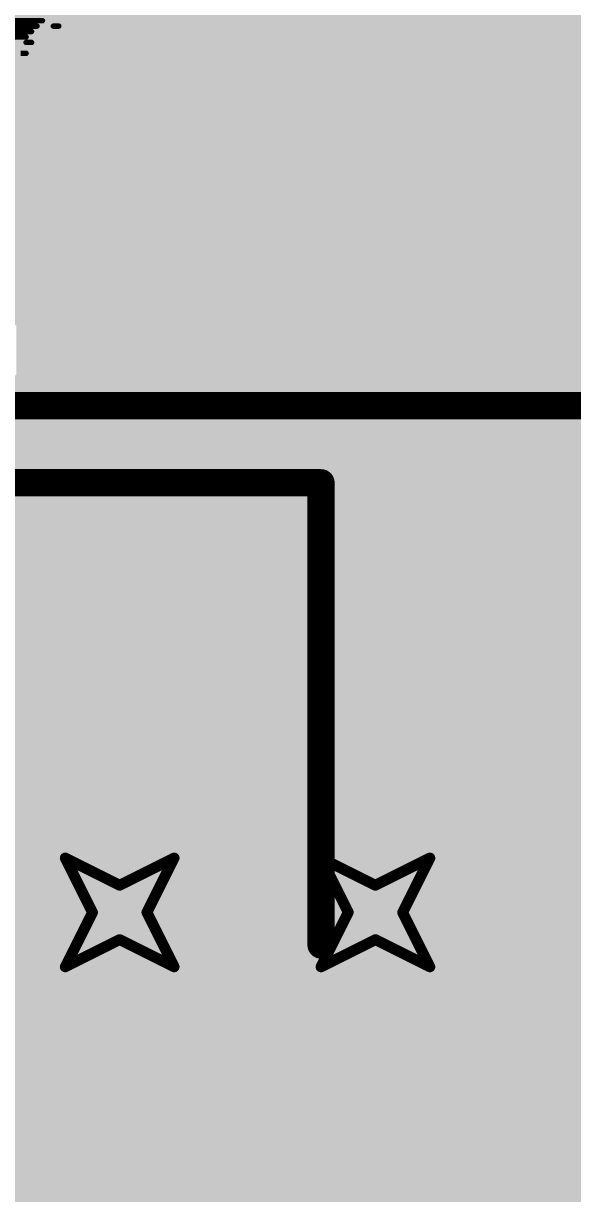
# Model space of a CAD drawing. Header units: inches. Extents: x -2 to 343, y -53 to 63.
# Drawn here: x 37.45 to 40.01, y -35.81 to -30.34 of the extents above; entities that cross this region are included whole.
import ezdxf

# ---------------------------------------------------------------- set-up
doc = ezdxf.new("R2010")
doc.units = ezdxf.units.IN
for name, color, linetype in [('Board Outline', 216, 'Continuous'), ('Bottom Layer', 5, 'Continuous'), ('Bottom Overlay', 54, 'Continuous'), ('Drill Drawing', 1, 'Continuous'), ('Top Layer', 1, 'Continuous'), ('Top Overlay', 2, 'Continuous'), ('Top Paste', 8, 'Continuous'), ('Top Solder', 216, 'Continuous'), ('Via Holes', 16, 'Continuous')]:
    doc.layers.add(name, color=color, linetype=linetype)
doc.styles.add('Arial', font='', dxfattribs={"height": 0.2})
doc.styles.get('Arial').set_extended_font_data('Arial')

# ---------------------------------------------------------------- blocks, each defined once
blk = doc.blocks.new('YSLF1045_4R7M_7')
at = {"layer": 'Top Overlay'}
blk.add_lwpolyline([(5.05, 4.8976, 0.127, 0.127, 0), (-5.05, 4.8976, 0.127, 0.127, 0)], format="xyseb", dxfattribs=at)
blk = doc.blocks.new('RVT1C471M0607_74')
at = {"layer": 'Top Layer'}
blk.add_hatch(color=1, dxfattribs=at).paths.add_polyline_path([(1.056, 1.0794), (4.556, 1.0794), (4.556, -0.5206), (1.056, -0.5206)])
at = {"layer": 'Top Paste'}
blk.add_hatch(color=8, dxfattribs=at).paths.add_polyline_path([(1.056, 1.0794), (4.556, 1.0794), (4.556, -0.5206), (1.056, -0.5206)])
at = {"layer": 'Top Solder'}
blk.add_hatch(color=216, dxfattribs=at).paths.add_polyline_path([(0.9544, 1.181), (4.6576, 1.181), (4.6576, -0.6222), (0.9544, -0.6222)])
at = {"layer": 'Top Overlay'}
for points in [[(-1.8288, 3.6068, 0.127, 0.127, 0), (3.3274, 3.6068, 0.127, 0.127, 0)], [(3.3274, 1.4478, 0.127, 0.127, 0), (3.3274, 3.6068, 0.127, 0.127, 0)]]:
    blk.add_lwpolyline(points, format="xyseb", dxfattribs=at)
for points in [[(3.2957, 3.6068, 0.0635, 0.0635, 1), (3.3592, 3.6068, 0.0635, 0.0635, 1)], [(3.2957, 3.6068, 0.0635, 0.0635, 1), (3.3592, 3.6068, 0.0635, 0.0635, 1)], [(3.2957, 1.4478, 0.0635, 0.0635, 1), (3.3592, 1.4478, 0.0635, 0.0635, 1)]]:
    blk.add_lwpolyline(points, format="xyseb", close=True, dxfattribs=at)

msp = doc.modelspace()

# ---------------------------------------------------------------- hatches: boundary and pattern name
at = {"layer": 'Bottom Layer'}
msp.add_hatch(color=5, dxfattribs=at).paths.add_polyline_path([(49.7332, -28.3718), (48.133, -28.3718), (45.6225, -30.8823), (45.5933, -30.8745), (45.1904, -30.8214), (44.784, -30.8214), (44.3811, -30.8745), (43.9886, -30.9797), (43.6132, -31.1352), (43.2612, -31.3383), (42.9388, -31.5857), (42.6515, -31.8731), (42.4041, -32.1955), (42.2009, -32.5474), (42.0454, -32.9228), (41.9402, -33.3154), (41.8872, -33.7182), (41.8872, -34.1246), (41.9402, -34.5275), (41.9481, -34.5567), (41.9481, -37.8206), (37.4142, -37.8206), (37.4142, -29.464), (43.3324, -23.5458), (43.3324, -19.3876), (34.0252, -19.3876), (34.0087, -19.3629), (34.0087, -17.7184), (33.9961, -17.6881), (33.9961, -17.566), (33.8741, -17.566), (33.8437, -17.5535), (32.9504, -17.5535), (32.9293, -17.5394), (32.9293, -16.2706), (31.4053, -16.2706), (31.4053, -17.4644), (31.4053, -18.7598), (32.7854, -18.7598), (32.7854, -19.3629), (32.7689, -19.3876), (28.7637, -19.3876), (28.7637, -17.7184), (30.2514, -17.7184), (30.2514, -11.684), (49.7332, -11.684)])
h = msp.add_hatch(color=5, dxfattribs=at)
edge = h.paths.add_edge_path()
edge.add_arc((37.8968, -34.4932), 0.3, 0, 360)
h = msp.add_hatch(color=5, dxfattribs=at)
edge = h.paths.add_edge_path()
edge.add_arc((39.0906, -34.4932), 0.3, 0, 360)
at = {"layer": 'Top Layer'}
h = msp.add_hatch(color=1, dxfattribs=at)
h.paths.add_polyline_path([(51.5725, -27.8554), (50.1473, -27.8554), (50.1473, -29.206), (51.5725, -29.206), (51.5747, -29.3829), (51.5747, -34.9885), (48.3616, -38.2016), (34.8234, -38.2016), (34.8234, -34.5715), (39.3214, -30.0735), (42.7952, -30.0735), (42.9118, -30.0251), (42.9145, -30.0225), (42.9628, -29.9058), (42.9628, -28.7655), (42.9502, -28.7352), (42.9502, -28.6131), (43.0693, -28.494), (43.0693, -27.254), (45.4634, -27.254), (45.4937, -27.2414), (45.6158, -27.2414), (45.6158, -27.1193), (45.6284, -27.089), (45.6284, -24.61), (45.58, -24.4934), (43.1696, -22.083), (43.053, -22.0346), (40.8318, -22.0346), (40.7496, -21.8568), (40.8106, -21.7851), (51.5725, -21.7851)])
h.paths.add_polyline_path([(45.1904, -30.8214), (44.784, -30.8214), (44.3811, -30.8745), (43.9886, -30.9797), (43.6132, -31.1352), (43.2612, -31.3383), (42.9388, -31.5857), (42.6515, -31.8731), (42.4041, -32.1955), (42.2009, -32.5474), (42.0454, -32.9228), (41.9402, -33.3154), (41.8872, -33.7182), (41.8872, -34.1246), (41.9402, -34.5275), (42.0454, -34.92), (42.2009, -35.2955), (42.4041, -35.6474), (42.6515, -35.9698), (42.9388, -36.2571), (43.2612, -36.5045), (43.6132, -36.7077), (43.9886, -36.8632), (44.3811, -36.9684), (44.784, -37.0214), (45.1904, -37.0214), (45.5933, -36.9684), (45.9858, -36.8632), (46.3612, -36.7077), (46.7132, -36.5045), (47.0356, -36.2571), (47.3229, -35.9698), (47.5703, -35.6474), (47.7735, -35.2955), (47.929, -34.92), (48.0342, -34.5275), (48.0872, -34.1246), (48.0872, -33.7182), (48.0342, -33.3154), (47.929, -32.9228), (47.7735, -32.5474), (47.5703, -32.1955), (47.3229, -31.8731), (47.0356, -31.5857), (46.7132, -31.3383), (46.3612, -31.1352), (45.9858, -30.9797), (45.5933, -30.8745)], flags=0)
msp.add_hatch(color=1, dxfattribs=at).paths.add_polyline_path([(40.3774, -28.4083), (40.7346, -28.7655), (42.7978, -28.7655), (42.7978, -29.9058), (42.7952, -29.9085), (39.2531, -29.9085), (34.4652, -34.6964), (34.4652, -36.83), (28.681, -36.83), (28.681, -34.6964), (30.2768, -34.6964), (33.655, -31.3182), (33.655, -26.2382), (34.2644, -25.6288), (40.3774, -25.6288)])
h = msp.add_hatch(color=1, dxfattribs=at)
edge = h.paths.add_edge_path()
edge.add_arc((37.8968, -34.4932), 0.3, 0, 360)
h = msp.add_hatch(color=1, dxfattribs=at)
edge = h.paths.add_edge_path()
edge.add_arc((39.0906, -34.4932), 0.3, 0, 360)
at = {"layer": 'Via Holes'}
h = msp.add_hatch(color=7, dxfattribs=at)
edge = h.paths.add_edge_path()
edge.add_arc((37.8968, -34.4932), 0.15, 0, 360)
h = msp.add_hatch(color=7, dxfattribs=at)
edge = h.paths.add_edge_path()
edge.add_arc((39.0906, -34.4932), 0.15, 0, 360)

# ---------------------------------------------------------------- linework, layer by layer
at = {"layer": 'Board Outline'}
msp.add_lwpolyline([(49.772, 6.3476, 0.254, 0.254, -0.6504), (32.1175, -53.0547, 0.254, 0.254, 0)], format="xyseb", dxfattribs=at)
at = {"layer": 'Bottom Overlay'}
for points in [[(36.7235, -30.3288, 0.0254, 0.0254, 0), (37.5363, -30.3288, 0.0254, 0.0254, 0)], [(36.6727, -30.3796, 0.0254, 0.0254, 0), (37.4855, -30.3796, 0.0254, 0.0254, 0)], [(36.6981, -30.3542, 0.0254, 0.0254, 0), (37.5109, -30.3542, 0.0254, 0.0254, 0)], [(37.5871, -30.3542, 0.0254, 0.0254, 0), (37.6125, -30.3542, 0.0254, 0.0254, 0)], [(36.6219, -30.405, 0.0254, 0.0254, 0), (37.4601, -30.405, 0.0254, 0.0254, 0)], [(37.4601, -30.4304, 0.0254, 0.0254, 0), (37.4855, -30.4304, 0.0254, 0.0254, 0)], [(37.4347, -30.4812, 0.0254, 0.0254, 0), (37.4601, -30.4812, 0.0254, 0.0254, 0)]]:
    msp.add_lwpolyline(points, format="xyseb", dxfattribs=at)
for points in [[(37.53, -30.3288, 0.0127, 0.0127, 1), (37.5427, -30.3288, 0.0127, 0.0127, 1)], [(37.4792, -30.3796, 0.0127, 0.0127, 1), (37.4919, -30.3796, 0.0127, 0.0127, 1)], [(37.5046, -30.3542, 0.0127, 0.0127, 1), (37.5173, -30.3542, 0.0127, 0.0127, 1)], [(37.5808, -30.3542, 0.0127, 0.0127, 1), (37.5935, -30.3542, 0.0127, 0.0127, 1)], [(37.6062, -30.3542, 0.0127, 0.0127, 1), (37.6189, -30.3542, 0.0127, 0.0127, 1)], [(37.4538, -30.405, 0.0127, 0.0127, 1), (37.4665, -30.405, 0.0127, 0.0127, 1)], [(37.4538, -30.4304, 0.0127, 0.0127, 1), (37.4665, -30.4304, 0.0127, 0.0127, 1)], [(37.4792, -30.4304, 0.0127, 0.0127, 1), (37.4919, -30.4304, 0.0127, 0.0127, 1)], [(37.4538, -30.4812, 0.0127, 0.0127, 1), (37.4665, -30.4812, 0.0127, 0.0127, 1)]]:
    msp.add_lwpolyline(points, format="xyseb", close=True, dxfattribs=at)
at = {"layer": 'Drill Drawing'}
for points in [[(37.6428, -34.2392, 0.0508, 0.0508, 0), (37.8968, -34.3662, 0.0508, 0.0508, 0)], [(37.6428, -34.2392, 0.0508, 0.0508, 0), (37.7698, -34.4932, 0.0508, 0.0508, 0)], [(37.8968, -34.3662, 0.0508, 0.0508, 0), (38.1508, -34.2392, 0.0508, 0.0508, 0)], [(38.0238, -34.4932, 0.0508, 0.0508, 0), (38.1508, -34.2392, 0.0508, 0.0508, 0)], [(38.8366, -34.2392, 0.0508, 0.0508, 0), (39.0906, -34.3662, 0.0508, 0.0508, 0)], [(38.8366, -34.2392, 0.0508, 0.0508, 0), (38.9636, -34.4932, 0.0508, 0.0508, 0)], [(39.0906, -34.3662, 0.0508, 0.0508, 0), (39.3446, -34.2392, 0.0508, 0.0508, 0)], [(39.2176, -34.4932, 0.0508, 0.0508, 0), (39.3446, -34.2392, 0.0508, 0.0508, 0)], [(37.6428, -34.7472, 0.0508, 0.0508, 0), (37.7698, -34.4932, 0.0508, 0.0508, 0)], [(38.0238, -34.4932, 0.0508, 0.0508, 0), (38.1508, -34.7472, 0.0508, 0.0508, 0)], [(38.8366, -34.7472, 0.0508, 0.0508, 0), (38.9636, -34.4932, 0.0508, 0.0508, 0)], [(39.2176, -34.4932, 0.0508, 0.0508, 0), (39.3446, -34.7472, 0.0508, 0.0508, 0)], [(37.6428, -34.7472, 0.0508, 0.0508, 0), (37.8968, -34.6202, 0.0508, 0.0508, 0)], [(37.8968, -34.6202, 0.0508, 0.0508, 0), (38.1508, -34.7472, 0.0508, 0.0508, 0)], [(38.8366, -34.7472, 0.0508, 0.0508, 0), (39.0906, -34.6202, 0.0508, 0.0508, 0)], [(39.0906, -34.6202, 0.0508, 0.0508, 0), (39.3446, -34.7472, 0.0508, 0.0508, 0)]]:
    msp.add_lwpolyline(points, format="xyseb", dxfattribs=at)
for points in [[(37.6301, -34.2392, 0.0254, 0.0254, 1), (37.6555, -34.2392, 0.0254, 0.0254, 1)], [(37.6301, -34.2392, 0.0254, 0.0254, 1), (37.6555, -34.2392, 0.0254, 0.0254, 1)], [(38.1381, -34.2392, 0.0254, 0.0254, 1), (38.1635, -34.2392, 0.0254, 0.0254, 1)], [(38.1381, -34.2392, 0.0254, 0.0254, 1), (38.1635, -34.2392, 0.0254, 0.0254, 1)], [(38.8239, -34.2392, 0.0254, 0.0254, 1), (38.8493, -34.2392, 0.0254, 0.0254, 1)], [(38.8239, -34.2392, 0.0254, 0.0254, 1), (38.8493, -34.2392, 0.0254, 0.0254, 1)], [(39.3319, -34.2392, 0.0254, 0.0254, 1), (39.3573, -34.2392, 0.0254, 0.0254, 1)], [(39.3319, -34.2392, 0.0254, 0.0254, 1), (39.3573, -34.2392, 0.0254, 0.0254, 1)], [(37.8841, -34.3662, 0.0254, 0.0254, 1), (37.9095, -34.3662, 0.0254, 0.0254, 1)], [(37.8841, -34.3662, 0.0254, 0.0254, 1), (37.9095, -34.3662, 0.0254, 0.0254, 1)], [(39.0779, -34.3662, 0.0254, 0.0254, 1), (39.1033, -34.3662, 0.0254, 0.0254, 1)], [(39.0779, -34.3662, 0.0254, 0.0254, 1), (39.1033, -34.3662, 0.0254, 0.0254, 1)], [(37.7571, -34.4932, 0.0254, 0.0254, 1), (37.7825, -34.4932, 0.0254, 0.0254, 1)], [(37.7571, -34.4932, 0.0254, 0.0254, 1), (37.7825, -34.4932, 0.0254, 0.0254, 1)], [(38.0111, -34.4932, 0.0254, 0.0254, 1), (38.0365, -34.4932, 0.0254, 0.0254, 1)], [(38.0111, -34.4932, 0.0254, 0.0254, 1), (38.0365, -34.4932, 0.0254, 0.0254, 1)], [(38.9509, -34.4932, 0.0254, 0.0254, 1), (38.9763, -34.4932, 0.0254, 0.0254, 1)], [(38.9509, -34.4932, 0.0254, 0.0254, 1), (38.9763, -34.4932, 0.0254, 0.0254, 1)], [(39.2049, -34.4932, 0.0254, 0.0254, 1), (39.2303, -34.4932, 0.0254, 0.0254, 1)], [(39.2049, -34.4932, 0.0254, 0.0254, 1), (39.2303, -34.4932, 0.0254, 0.0254, 1)], [(37.8841, -34.6202, 0.0254, 0.0254, 1), (37.9095, -34.6202, 0.0254, 0.0254, 1)], [(37.8841, -34.6202, 0.0254, 0.0254, 1), (37.9095, -34.6202, 0.0254, 0.0254, 1)], [(39.0779, -34.6202, 0.0254, 0.0254, 1), (39.1033, -34.6202, 0.0254, 0.0254, 1)], [(39.0779, -34.6202, 0.0254, 0.0254, 1), (39.1033, -34.6202, 0.0254, 0.0254, 1)], [(37.6301, -34.7472, 0.0254, 0.0254, 1), (37.6555, -34.7472, 0.0254, 0.0254, 1)], [(37.6301, -34.7472, 0.0254, 0.0254, 1), (37.6555, -34.7472, 0.0254, 0.0254, 1)], [(38.1381, -34.7472, 0.0254, 0.0254, 1), (38.1635, -34.7472, 0.0254, 0.0254, 1)], [(38.1381, -34.7472, 0.0254, 0.0254, 1), (38.1635, -34.7472, 0.0254, 0.0254, 1)], [(38.8239, -34.7472, 0.0254, 0.0254, 1), (38.8493, -34.7472, 0.0254, 0.0254, 1)], [(38.8239, -34.7472, 0.0254, 0.0254, 1), (38.8493, -34.7472, 0.0254, 0.0254, 1)], [(39.3319, -34.7472, 0.0254, 0.0254, 1), (39.3573, -34.7472, 0.0254, 0.0254, 1)], [(39.3319, -34.7472, 0.0254, 0.0254, 1), (39.3573, -34.7472, 0.0254, 0.0254, 1)]]:
    msp.add_lwpolyline(points, format="xyseb", close=True, dxfattribs=at)

# ---------------------------------------------------------------- block references
at = {"rotation": 180}
msp.add_blockref('YSLF1045_4R7M_7', (35.0774, -27.2288), dxfattribs=at)
msp.add_blockref('RVT1C471M0607_74', (35.5092, -36.0934))

# ---------------------------------------------------------------- texts
at = {"layer": 'Bottom Overlay', "style": 'Arial', "text_generation_flag": 2}
msp.add_text('ZERO CARBON FOOTPRINT', height=0.9652, rotation=360, dxfattribs=at).set_placement((39.2127, -33.6562))

doc.saveas('drawing.dxf')
